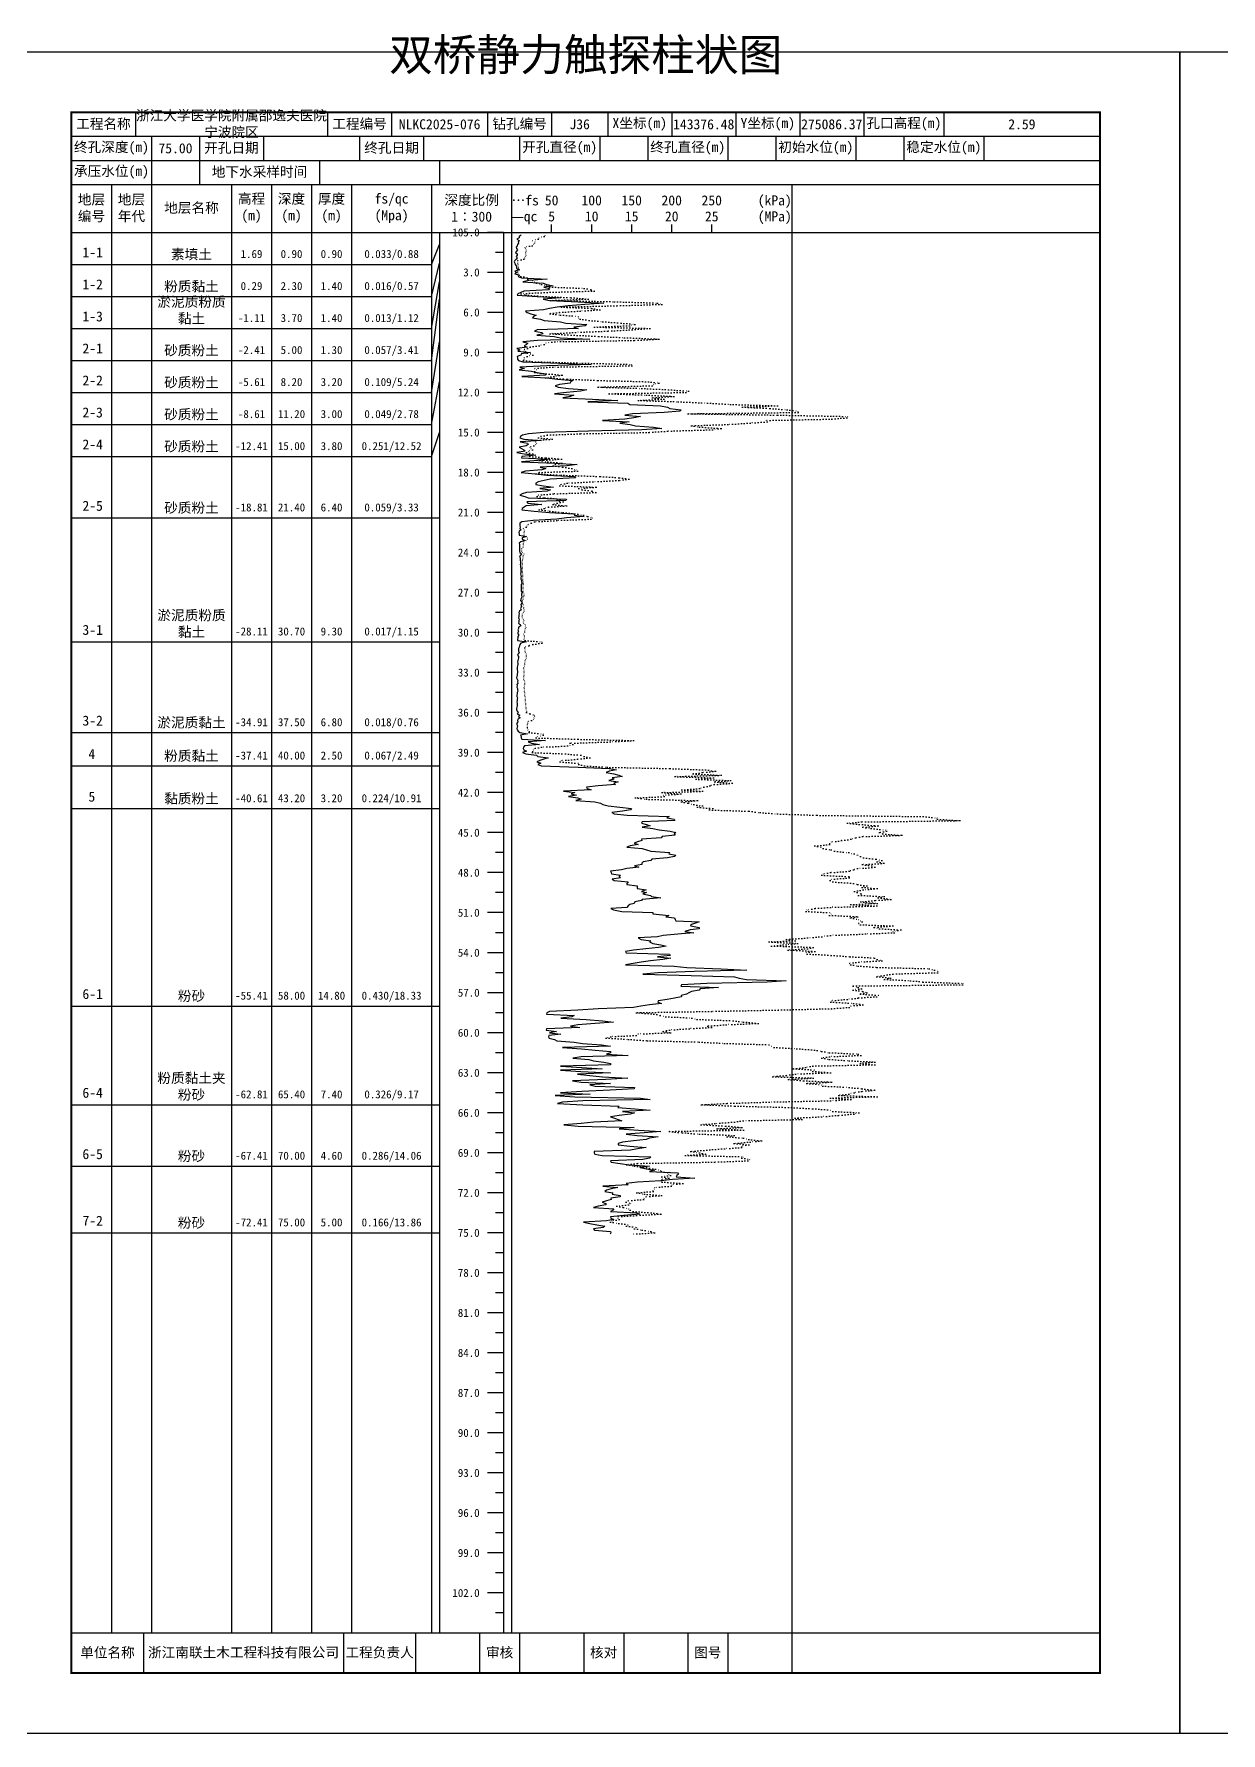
# Model space of a CAD drawing. Extents: x 297 to 65340, y 0 to 425.
# Drawn here: x 10702.6 to 10999.3, y 0 to 424.6 of the extents above; entities that cross this region are included whole.
import ezdxf
from ezdxf.enums import TextEntityAlignment as Align

# ---------------------------------------------------------------- set-up
doc = ezdxf.new("R2010")
doc.units = 0
doc.linetypes.add('DOT', pattern=[6.35, 0, -6.35])
doc.layers.add('FRAME', color=7, linetype='CONTINUOUS')
doc.layers.add('STRATUM', color=7, linetype='CONTINUOUS')
doc.styles.add('ST', font='')
doc.styles.get('ST').set_extended_font_data('SimSun')

msp = doc.modelspace()

# ---------------------------------------------------------------- linework, layer by layer
at = {"layer": 'FRAME', "color": 245, "linetype": 'Continuous'}
for points in [[(10692, 0), (10989, 0), (10989, 420), (10692, 420)], [(10989, 0), (11286, 0), (11286, 420), (10989, 420)]]:
    msp.add_lwpolyline(points, close=True, dxfattribs=at)
at = {"layer": 'FRAME', "linetype": 'Continuous', "const_width": 0.5}
msp.add_lwpolyline([(10712, 15), (10969, 15), (10969, 405), (10712, 405)], close=True, dxfattribs=at)
at = {"layer": 'FRAME', "color": 0, "linetype": 'Continuous'}
for points in [[(10728, 405), (10728, 399)], [(10776, 405), (10776, 399)], [(10792, 405), (10792, 399)], [(10816, 405), (10816, 399)], [(10832, 405), (10832, 399)], [(10846, 405), (10846, 399)], [(10862, 405), (10862, 399)], [(10878, 405), (10878, 399)], [(10894, 405), (10894, 399)], [(10910, 405), (10910, 399)], [(10930, 405), (10930, 399)], [(10969, 405), (10969, 399)], [(10712, 399), (10969, 399)], [(10732, 399), (10732, 393)], [(10744, 399), (10744, 393)], [(10760, 399), (10760, 393)], [(10784, 399), (10784, 393)], [(10800, 399), (10800, 393)], [(10824, 399), (10824, 393)], [(10844, 399), (10844, 393)], [(10856, 399), (10856, 393)], [(10876, 399), (10876, 393)], [(10888, 399), (10888, 393)], [(10908, 399), (10908, 393)], [(10920, 399), (10920, 393)], [(10940, 399), (10940, 393)], [(10969, 399), (10969, 393)], [(10712, 393), (10969, 393)], [(10732, 393), (10732, 387)], [(10744, 393), (10744, 387)], [(10774, 393), (10774, 387)], [(10804, 393), (10804, 387)], [(10712, 387), (10969, 387)], [(10722, 387), (10722, 25)], [(10732, 387), (10732, 25)], [(10752, 387), (10752, 25)], [(10762, 387), (10762, 25)], [(10772, 387), (10772, 25)], [(10782, 387), (10782, 25)], [(10802, 387), (10802, 25)], [(10822, 387), (10822, 25)], [(10892, 387), (10892, 25)], [(10712, 375), (10969, 375)], [(10804, 375), (10804, 25)], [(10820, 375), (10820, 25)], [(10832, 375), (10832, 377)], [(10842, 375), (10842, 377)], [(10852, 375), (10852, 377)], [(10862, 375), (10862, 377)], [(10872, 375), (10872, 377)], [(10712, 25), (10969, 25)], [(10730, 25), (10730, 15)], [(10780, 25), (10780, 15)], [(10798, 25), (10798, 15)], [(10814, 25), (10814, 15)], [(10824, 25), (10824, 15)], [(10840, 25), (10840, 15)], [(10850, 25), (10850, 15)], [(10866, 25), (10866, 15)], [(10876, 25), (10876, 15)], [(10892, 25), (10892, 15)]]:
    msp.add_lwpolyline(points, dxfattribs=at)
at = {"layer": 'STRATUM', "linetype": 'Continuous'}
for points in [[(10820, 375), (10816, 375)], [(10824.34, 374.33), (10823.88, 374), (10823.9, 373.67), (10823.32, 373.33), (10823.84, 373), (10823.64, 372.67), (10823.68, 372.33), (10823.44, 372), (10823.34, 371.67), (10823.14, 371.33), (10823.24, 371), (10823.44, 370.67), (10823.2, 370.33), (10823, 370), (10823.36, 369.67), (10823.38, 369.33), (10823.16, 369), (10823.38, 368.67), (10823.14, 368.33), (10822.76, 368), (10822.6, 367.67), (10822.76, 367.33), (10822.88, 367), (10823.16, 366.67), (10823.24, 366.33), (10823.22, 366), (10823.94, 365.67), (10822.78, 365.33), (10823.28, 365), (10822.76, 364.67), (10823.96, 364.33), (10823.62, 364), (10824.5, 363.67), (10830.84, 363.33), (10826.32, 363), (10824.76, 362.67), (10829.9, 362.33), (10830.76, 362), (10832.4, 361.67), (10830.06, 361.33), (10831.42, 361), (10831.18, 360.67), (10825.06, 360.33), (10824.28, 360), (10823.58, 359.67), (10823.42, 359.33), (10828.4, 359), (10834.22, 358.67), (10829.86, 358.33), (10831.44, 358), (10838.62, 357.67), (10845.06, 357.33), (10840.32, 357), (10836.12, 356.67), (10833.38, 356.33), (10831.48, 356), (10830, 355.67), (10825.5, 355.33), (10825.92, 355), (10826.8, 354.67), (10828.1, 354.33), (10827.46, 354), (10827.22, 353.67), (10829.22, 353.33), (10830.12, 353), (10834.18, 352.67), (10835.58, 352.33), (10840.78, 352), (10840.38, 351.67), (10837.54, 351.33), (10838.6, 351), (10828.38, 350.67), (10827.72, 350.33), (10829.58, 350), (10829.88, 349.67), (10828.32, 349.33), (10832.6, 349), (10834.14, 348.67), (10841.58, 348.33), (10828.5, 348), (10824.82, 347.67), (10826.08, 347.33), (10825.74, 347), (10825.1, 346.67), (10825.88, 346.33), (10823.26, 346), (10824.08, 345.67), (10823.58, 345.33), (10826.68, 345), (10824.38, 344.67), (10824.3, 344.33), (10823.38, 344), (10823.5, 343.67), (10823.46, 343.33), (10823.72, 343), (10824.8, 342.67), (10834, 342.33), (10841.84, 342), (10830.82, 341.67), (10824.06, 341.33), (10825.12, 341), (10823.86, 340.67), (10826.96, 340.33), (10828.38, 340), (10830.42, 339.67), (10830.42, 339.33), (10824.58, 339), (10830.8, 338.67), (10833.48, 338.33), (10837.28, 338), (10836.7, 337.67), (10836.66, 337.33), (10833.98, 337), (10832.84, 336.67), (10833.64, 336.33), (10836.24, 336), (10840.8, 335.67), (10839.24, 335.33), (10835.68, 335), (10832.74, 334.67), (10837.52, 334.33), (10836.62, 334), (10834.82, 333.67), (10842.24, 333.33), (10848.56, 333), (10841, 332.67), (10851.02, 332.33), (10851.56, 332), (10859.2, 331.67), (10860.94, 331.33), (10861.52, 331), (10864.32, 330.67), (10864, 330.33), (10860.1, 330), (10852.2, 329.67), (10850.28, 329.33), (10854.18, 329), (10852.54, 328.67), (10850.32, 328.33), (10844.7, 328), (10851.34, 327.67), (10849, 327.33), (10851.64, 327), (10852.94, 326.67), (10857.48, 326.33), (10859.54, 326), (10854.5, 325.67), (10841.22, 325.33), (10830.14, 325), (10826.18, 324.67), (10824.72, 324.33), (10824.22, 324), (10824.02, 323.67), (10825.06, 323.33), (10829.5, 323), (10824.1, 322.67), (10825.96, 322.33), (10826.12, 322), (10825.66, 321.67), (10823.84, 321.33), (10824.5, 321), (10825.02, 320.67), (10825.42, 320.33), (10823.26, 320), (10825.1, 319.67), (10828.04, 319.33), (10824.52, 319), (10824.5, 318.67), (10831.54, 318.33), (10828.58, 318), (10824.48, 317.67), (10832.76, 317.33), (10838.36, 317), (10835.88, 316.67), (10829.14, 316.33), (10830.52, 316), (10829.56, 315.67), (10825.46, 315.33), (10824.36, 315), (10827.92, 314.67), (10830.82, 314.33), (10837.74, 314), (10837.96, 313.67), (10831.6, 313.33), (10830.1, 313), (10828.6, 312.67), (10828.04, 312.33), (10828.02, 312), (10829.98, 311.67), (10832.46, 311.33), (10829.02, 311), (10831.72, 310.67), (10830.88, 310.33), (10825.72, 310), (10824.6, 309.67), (10824.02, 309.33), (10825.32, 309), (10826.16, 308.67), (10835.7, 308.33), (10835.52, 308), (10825.8, 307.67), (10826.02, 307.33), (10829.52, 307), (10825.6, 306.67), (10825.14, 306.33), (10824.6, 306), (10824.52, 305.67), (10827.66, 305.33), (10831.44, 305), (10837.58, 304.67), (10837.72, 304.33), (10840.16, 304), (10835.74, 303.67), (10833.26, 303.33), (10827.34, 303), (10824.52, 302.67), (10824.04, 302.33), (10824.08, 302), (10824.08, 301.67), (10824.1, 301.33), (10824.02, 301), (10824.42, 300.67), (10823.9, 300.33), (10823.76, 300), (10823.9, 299.67), (10823.9, 299.33), (10825.68, 299), (10824.62, 298.67), (10824.64, 298.33), (10825.32, 298), (10824.28, 297.67), (10823.9, 297.33), (10824, 297), (10823.96, 296.67), (10823.98, 296.33), (10823.98, 296), (10823.98, 295.67), (10824, 295.33), (10824.06, 295), (10824.48, 294.67), (10824.18, 294.33), (10824, 294), (10824.12, 293.67), (10824.14, 293.33), (10824.12, 293), (10824.18, 292.67), (10824.18, 292.33), (10824.16, 292), (10824.22, 291.67), (10824.22, 291.33), (10824.28, 291), (10824.32, 290.67), (10824.28, 290.33), (10824.26, 290), (10824.24, 289.67), (10824.28, 289.33), (10824.36, 289), (10824.3, 288.67), (10824.28, 288.33), (10824.44, 288), (10824.46, 287.67), (10824.6, 287.33), (10824.4, 287), (10824.38, 286.67), (10824.38, 286.33), (10824.36, 286), (10824.34, 285.67), (10824.42, 285.33), (10824.66, 285), (10824.44, 284.67), (10824.48, 284.33), (10824.58, 284), (10824.44, 283.67), (10824.28, 283.33), (10824.24, 283), (10824.56, 282.67), (10824.54, 282.33), (10824.32, 282), (10824.42, 281.67), (10824.36, 281.33), (10824.2, 281), (10824.34, 280.67), (10823.94, 280.33), (10823.8, 280), (10823.86, 279.67), (10823.82, 279.33), (10823.8, 279), (10823.7, 278.67), (10823.9, 278.33), (10823.82, 278), (10823.76, 277.67), (10823.72, 277.33), (10824.02, 277), (10824.28, 276.67), (10823.74, 276.33), (10823.7, 276), (10823.58, 275.67), (10823.7, 275.33), (10823.56, 275), (10823.58, 274.67), (10823.78, 274.33), (10823.54, 274), (10823.58, 273.67), (10823.44, 273.33), (10823.48, 273), (10825.7, 272.67), (10824.32, 272.33), (10824.04, 272), (10823.96, 271.67), (10823.88, 271.33), (10823.72, 271), (10823.68, 270.67), (10823.72, 270.33), (10823.84, 270), (10823.64, 269.67), (10823.5, 269.33), (10823.74, 269), (10823.74, 268.67), (10823.6, 268.33), (10823.58, 268), (10823.5, 267.67), (10823.52, 267.33), (10823.52, 267), (10823.44, 266.67), (10823.38, 266.33), (10823.38, 266), (10823.38, 265.67), (10823.44, 265.33), (10823.48, 265), (10823.38, 264.67), (10823.4, 264.33), (10823.3, 264), (10823.22, 263.67), (10823.36, 263.33), (10823.56, 263), (10823.48, 262.67), (10823.52, 262.33), (10823.3, 262), (10823.42, 261.67), (10823.26, 261.33), (10823.48, 261), (10823.44, 260.67), (10823.52, 260.33), (10823.34, 260), (10823.38, 259.67), (10823.28, 259.33), (10823.3, 259), (10823.44, 258.67), (10823.4, 258.33), (10823.42, 258), (10823.26, 257.67), (10823.38, 257.33), (10823.38, 257), (10823.4, 256.67), (10823.26, 256.33), (10823.2, 256), (10823.22, 255.67), (10823.34, 255.33), (10823.62, 255), (10823.38, 254.67), (10824.06, 254.33), (10823.7, 254), (10824.1, 253.67), (10823.58, 253.33), (10823.48, 253), (10823.56, 252.67), (10823.26, 252.33), (10823.3, 252), (10823.44, 251.67), (10823.38, 251.33), (10823.32, 251), (10823.38, 250.67), (10823.62, 250.33), (10824.02, 250), (10826, 249.67), (10824.24, 249.33), (10824.42, 249), (10824.4, 248.67), (10824.56, 248.33), (10830.44, 248), (10826.16, 247.67), (10827, 247.33), (10828.94, 247), (10825.18, 246.67), (10824.98, 246.33), (10824.88, 246), (10825.04, 245.67), (10825.74, 245.33), (10824.68, 245), (10825.58, 244.67), (10828.24, 244.33), (10828.54, 244), (10831.12, 243.67), (10830.06, 243.33), (10829.02, 243), (10828.3, 242.67), (10829.28, 242.33), (10828.56, 242), (10829.34, 241.67), (10838.64, 241.33), (10846.38, 241), (10848.22, 240.67), (10846.36, 240.33), (10845.64, 240), (10847.52, 239.67), (10848.78, 239.33), (10849.64, 239), (10847.1, 238.67), (10847.6, 238.33), (10846.32, 238), (10848.62, 237.67), (10847.54, 237.33), (10847.98, 237), (10843.58, 236.67), (10840.68, 236.33), (10840.86, 236), (10841.88, 235.67), (10834.96, 235.33), (10837.8, 235), (10836.9, 234.67), (10838.2, 234.33), (10836.24, 234), (10838.54, 233.67), (10839.38, 233.33), (10838.06, 233), (10842.76, 232.67), (10844.24, 232.33), (10844.78, 232), (10846.1, 231.67), (10849, 231.33), (10851.94, 231), (10851.68, 230.67), (10849.7, 230.33), (10847.06, 230), (10847.62, 229.67), (10850.88, 229.33), (10861.4, 229), (10860.8, 228.67), (10862.64, 228.33), (10862.78, 228), (10854.58, 227.67), (10854.46, 227.33), (10855.68, 227), (10856.64, 226.67), (10854.58, 226.33), (10857.26, 226), (10858.9, 225.67), (10861.64, 225.33), (10863.06, 225), (10862.58, 224.67), (10862.82, 224.33), (10859.64, 224), (10859.38, 223.67), (10854.44, 223.33), (10854.54, 223), (10853.44, 222.67), (10852.58, 222.33), (10853.64, 222), (10851.64, 221.67), (10850.78, 221.33), (10854.64, 221), (10855.66, 220.67), (10856.78, 220.33), (10861.44, 220), (10861.3, 219.67), (10863.06, 219.33), (10862.68, 219), (10860.94, 218.67), (10857.04, 218.33), (10856.78, 218), (10854.86, 217.67), (10854.52, 217.33), (10854.5, 217), (10852.74, 216.67), (10853.8, 216.33), (10850.76, 216), (10849.44, 215.67), (10846.74, 215.33), (10846.86, 215), (10846.94, 214.67), (10849.24, 214.33), (10848.9, 214), (10849.24, 213.67), (10847.16, 213.33), (10847.64, 213), (10851.08, 212.67), (10850.78, 212.33), (10850.78, 212), (10853.34, 211.67), (10853.34, 211.33), (10853.36, 211), (10855.64, 210.67), (10854.46, 210.33), (10855.66, 210), (10854.76, 209.67), (10856.68, 209.33), (10856.98, 209), (10859.26, 208.67), (10854.58, 208.33), (10854.46, 208), (10852.76, 207.67), (10852.64, 207.33), (10851.56, 207), (10851.12, 206.67), (10850.76, 206.33), (10846.78, 206), (10847.48, 205.67), (10849.52, 205.33), (10857.28, 205), (10857.3, 204.67), (10861.26, 204.33), (10860.56, 204), (10862.68, 203.67), (10862.84, 203.33), (10863.06, 203), (10868.86, 202.67), (10867.72, 202.33), (10866.72, 202), (10866.74, 201.67), (10868.9, 201.33), (10868.9, 201), (10866.62, 200.67), (10865.3, 200.33), (10867.52, 200), (10864.44, 199.67), (10859.84, 199.33), (10858.46, 199), (10853.64, 198.67), (10854.4, 198.33), (10856.78, 198), (10856.46, 197.67), (10857.28, 197.33), (10859.26, 197), (10860.64, 196.67), (10858.68, 196.33), (10855.52, 196), (10852.46, 195.67), (10850.46, 195.33), (10850.64, 195), (10861.44, 194.67), (10861.64, 194.33), (10858.44, 194), (10861.74, 193.67), (10859.76, 193.33), (10856.68, 193), (10854.36, 192.67), (10852.34, 192.33), (10850.46, 192), (10862.62, 191.67), (10865.76, 191.33), (10874.34, 191), (10880.76, 190.67), (10867.62, 190.33), (10858.58, 190), (10854.78, 189.67), (10866.86, 189.33), (10877.66, 189), (10878.86, 188.67), (10880.68, 188.33), (10890.56, 188), (10885.84, 187.67), (10870.76, 187.33), (10864.44, 187), (10864.26, 186.67), (10873.66, 186.33), (10869.08, 186), (10868.84, 185.67), (10866.96, 185.33), (10866.28, 185), (10865.66, 184.67), (10864.38, 184.33), (10864.46, 184), (10862.7, 183.67), (10860.86, 183.33), (10858.64, 183), (10858.54, 182.67), (10859.44, 182.33), (10856.46, 182), (10854.28, 181.67), (10852.44, 181.33), (10843.64, 181), (10838.52, 180.67), (10831.46, 180.33), (10830.76, 180), (10830.72, 179.67), (10837.64, 179.33), (10837.04, 179), (10834.28, 178.67), (10840.64, 178.33), (10844.68, 178), (10847.48, 177.67), (10842.84, 177.33), (10838.58, 177), (10836.7, 176.67), (10839.08, 176.33), (10830.74, 176), (10830.64, 175.67), (10833.24, 175.33), (10831.46, 175), (10834.26, 174.67), (10831.26, 174.33), (10831.24, 174), (10831.36, 173.67), (10832.74, 173.33), (10833.26, 173), (10837.66, 172.67), (10839.72, 172.33), (10844.44, 172), (10846.68, 171.67), (10834.68, 171.33), (10839.44, 171), (10842.9, 170.67), (10846.68, 170.33), (10846.7, 170), (10845.74, 169.67), (10851.12, 169.33), (10839.34, 169), (10837.3, 168.67), (10841.3, 168.33), (10842.44, 168), (10845.06, 167.67), (10846.68, 167.33), (10846.74, 167), (10834.2, 166.67), (10839.52, 166.33), (10844.64, 166), (10834.2, 165.67), (10839.3, 165.33), (10846.68, 165), (10838.44, 164.67), (10841.5, 164.33), (10844.68, 164), (10851.06, 163.67), (10845.56, 163.33), (10837.24, 163), (10839.34, 162.67), (10846.68, 162.33), (10841.52, 162), (10842.86, 161.67), (10852.66, 161.33), (10852.64, 161), (10846.66, 160.67), (10839.54, 160.33), (10834.18, 160), (10841.66, 159.67), (10832.88, 159.33), (10837.76, 159), (10854.18, 158.67), (10856.64, 158.33), (10839.76, 158), (10834.68, 157.67), (10833.46, 157.33), (10839.78, 157), (10848.9, 156.67), (10848.54, 156.33), (10852.76, 156), (10856.64, 155.67), (10849.74, 155.33), (10852.66, 155), (10851.64, 154.67), (10848.86, 154.33), (10846.74, 154), (10847.74, 153.67), (10848.58, 153.33), (10849.52, 153), (10842.54, 152.67), (10839.34, 152.33), (10835.06, 152), (10838.64, 151.67), (10852.64, 151.33), (10848.88, 151), (10853.74, 150.67), (10859.3, 150.33), (10855.08, 150), (10850.64, 149.67), (10853.34, 149.33), (10858.64, 149), (10856.46, 148.67), (10855.64, 148.33), (10852.44, 148), (10849.74, 147.67), (10848.58, 147.33), (10848.58, 147), (10851.52, 146.67), (10855.64, 146.33), (10853.46, 146), (10851.66, 145.67), (10842.64, 145.33), (10842.66, 145), (10842.78, 144.67), (10844.64, 144.33), (10856.78, 144), (10856.46, 143.67), (10854.76, 143.33), (10846.74, 143), (10846.86, 142.67), (10849.08, 142.33), (10851.34, 142), (10856.44, 141.67), (10854.08, 141.33), (10855.66, 141), (10857.66, 140.67), (10856.46, 140.33), (10863.48, 140), (10863.66, 139.67), (10863.3, 139.33), (10863.12, 139), (10867.74, 138.67), (10862.22, 138.33), (10859.24, 138), (10853.46, 137.67), (10850.64, 137.33), (10851.14, 137), (10844.76, 136.67), (10848.56, 136.33), (10846.84, 136), (10845.74, 135.67), (10845.26, 135.33), (10847.28, 135), (10847.14, 134.67), (10849.14, 134.33), (10849.08, 134), (10846.78, 133.67), (10846.86, 133.33), (10845.74, 133), (10844.64, 132.67), (10845.52, 132.33), (10845.52, 132), (10843.66, 131.67), (10842.46, 131.33), (10847.52, 131), (10847.3, 130.67), (10846.68, 130.33), (10853.28, 130), (10854.02, 129.67), (10850.04, 129.33), (10846.68, 129), (10846.78, 128.67), (10847.52, 128.33), (10845.74, 128), (10839.98, 127.67), (10841.52, 127.33), (10843.3, 127), (10845.26, 126.67), (10844.9, 126.33), (10842.46, 126), (10842.7, 125.67), (10846.68, 125.33), (10846.76, 125), (10846.58, 124.67)], [(10802, 367), (10804, 372)], [(10820, 370), (10818, 370)], [(10712, 367), (10722, 367)], [(10722, 367), (10732, 367)], [(10732, 367), (10752, 367)], [(10752, 367), (10762, 367)], [(10762, 367), (10772, 367)], [(10772, 367), (10782, 367)], [(10782, 367), (10802, 367)], [(10802, 359), (10804, 367.33)], [(10802, 351), (10804, 362.67)], [(10820, 365), (10816, 365)], [(10712, 359), (10722, 359)], [(10722, 359), (10732, 359)], [(10732, 359), (10752, 359)], [(10752, 359), (10762, 359)], [(10762, 359), (10772, 359)], [(10772, 359), (10782, 359)], [(10782, 359), (10802, 359)], [(10802, 343), (10804, 358.33)], [(10820, 360), (10818, 360)], [(10820, 355), (10816, 355)], [(10712, 351), (10722, 351)], [(10722, 351), (10732, 351)], [(10732, 351), (10752, 351)], [(10752, 351), (10762, 351)], [(10762, 351), (10772, 351)], [(10772, 351), (10782, 351)], [(10782, 351), (10802, 351)], [(10820, 350), (10818, 350)], [(10802, 335), (10804, 347.67)], [(10820, 345), (10816, 345)], [(10712, 343), (10722, 343)], [(10722, 343), (10732, 343)], [(10732, 343), (10752, 343)], [(10752, 343), (10762, 343)], [(10762, 343), (10772, 343)], [(10772, 343), (10782, 343)], [(10782, 343), (10802, 343)], [(10820, 340), (10818, 340)], [(10802, 327), (10804, 337.67)], [(10712, 335), (10722, 335)], [(10722, 335), (10732, 335)], [(10732, 335), (10752, 335)], [(10752, 335), (10762, 335)], [(10762, 335), (10772, 335)], [(10772, 335), (10782, 335)], [(10782, 335), (10802, 335)], [(10820, 335), (10816, 335)], [(10712, 327), (10722, 327)], [(10722, 327), (10732, 327)], [(10732, 327), (10752, 327)], [(10752, 327), (10762, 327)], [(10762, 327), (10772, 327)], [(10772, 327), (10782, 327)], [(10782, 327), (10802, 327)], [(10820, 330), (10818, 330)], [(10802, 319), (10804, 325)], [(10820, 325), (10816, 325)], [(10712, 319), (10722, 319)], [(10722, 319), (10732, 319)], [(10732, 319), (10752, 319)], [(10752, 319), (10762, 319)], [(10762, 319), (10772, 319)], [(10772, 319), (10782, 319)], [(10782, 319), (10802, 319)], [(10820, 320), (10818, 320)], [(10820, 315), (10816, 315)], [(10820, 310), (10818, 310)], [(10712, 303.67), (10722, 303.67)], [(10722, 303.67), (10732, 303.67)], [(10732, 303.67), (10752, 303.67)], [(10752, 303.67), (10762, 303.67)], [(10762, 303.67), (10772, 303.67)], [(10772, 303.67), (10782, 303.67)], [(10782, 303.67), (10802, 303.67)], [(10802, 303.67), (10804, 303.67)], [(10820, 305), (10816, 305)], [(10820, 300), (10818, 300)], [(10820, 295), (10816, 295)], [(10820, 290), (10818, 290)], [(10820, 285), (10816, 285)], [(10820, 280), (10818, 280)], [(10712, 272.67), (10722, 272.67)], [(10722, 272.67), (10732, 272.67)], [(10732, 272.67), (10752, 272.67)], [(10752, 272.67), (10762, 272.67)], [(10762, 272.67), (10772, 272.67)], [(10772, 272.67), (10782, 272.67)], [(10782, 272.67), (10802, 272.67)], [(10802, 272.67), (10804, 272.67)], [(10820, 275), (10816, 275)], [(10820, 270), (10818, 270)], [(10820, 265), (10816, 265)], [(10820, 260), (10818, 260)], [(10820, 255), (10816, 255)], [(10712, 250), (10722, 250)], [(10722, 250), (10732, 250)], [(10732, 250), (10752, 250)], [(10752, 250), (10762, 250)], [(10762, 250), (10772, 250)], [(10772, 250), (10782, 250)], [(10782, 250), (10802, 250)], [(10802, 250), (10804, 250)], [(10820, 250), (10818, 250)], [(10820, 245), (10816, 245)], [(10712, 241.67), (10722, 241.67)], [(10722, 241.67), (10732, 241.67)], [(10732, 241.67), (10752, 241.67)], [(10752, 241.67), (10762, 241.67)], [(10762, 241.67), (10772, 241.67)], [(10772, 241.67), (10782, 241.67)], [(10782, 241.67), (10802, 241.67)], [(10802, 241.67), (10804, 241.67)], [(10820, 240), (10818, 240)], [(10820, 235), (10816, 235)], [(10712, 231), (10722, 231)], [(10722, 231), (10732, 231)], [(10732, 231), (10752, 231)], [(10752, 231), (10762, 231)], [(10762, 231), (10772, 231)], [(10772, 231), (10782, 231)], [(10782, 231), (10802, 231)], [(10802, 231), (10804, 231)], [(10820, 230), (10818, 230)], [(10820, 225), (10816, 225)], [(10820, 220), (10818, 220)], [(10820, 215), (10816, 215)], [(10820, 210), (10818, 210)], [(10820, 205), (10816, 205)], [(10820, 200), (10818, 200)], [(10820, 195), (10816, 195)], [(10820, 190), (10818, 190)], [(10820, 185), (10816, 185)], [(10712, 181.67), (10722, 181.67)], [(10722, 181.67), (10732, 181.67)], [(10732, 181.67), (10752, 181.67)], [(10752, 181.67), (10762, 181.67)], [(10762, 181.67), (10772, 181.67)], [(10772, 181.67), (10782, 181.67)], [(10782, 181.67), (10802, 181.67)], [(10802, 181.67), (10804, 181.67)], [(10820, 180), (10818, 180)], [(10820, 175), (10816, 175)], [(10820, 170), (10818, 170)], [(10820, 165), (10816, 165)], [(10820, 160), (10818, 160)], [(10712, 157), (10722, 157)], [(10722, 157), (10732, 157)], [(10732, 157), (10752, 157)], [(10752, 157), (10762, 157)], [(10762, 157), (10772, 157)], [(10772, 157), (10782, 157)], [(10782, 157), (10802, 157)], [(10802, 157), (10804, 157)], [(10820, 155), (10816, 155)], [(10820, 150), (10818, 150)], [(10820, 145), (10816, 145)], [(10712, 141.67), (10722, 141.67)], [(10722, 141.67), (10732, 141.67)], [(10732, 141.67), (10752, 141.67)], [(10752, 141.67), (10762, 141.67)], [(10762, 141.67), (10772, 141.67)], [(10772, 141.67), (10782, 141.67)], [(10782, 141.67), (10802, 141.67)], [(10802, 141.67), (10804, 141.67)], [(10820, 140), (10818, 140)], [(10820, 135), (10816, 135)], [(10820, 130), (10818, 130)], [(10712, 125), (10722, 125)], [(10722, 125), (10732, 125)], [(10732, 125), (10752, 125)], [(10752, 125), (10762, 125)], [(10762, 125), (10772, 125)], [(10772, 125), (10782, 125)], [(10782, 125), (10802, 125)], [(10802, 125), (10804, 125)], [(10820, 125), (10816, 125)], [(10820, 120), (10818, 120)], [(10820, 115), (10816, 115)], [(10820, 110), (10818, 110)], [(10820, 105), (10816, 105)], [(10820, 100), (10818, 100)], [(10820, 95), (10816, 95)], [(10820, 90), (10818, 90)], [(10820, 85), (10816, 85)], [(10820, 80), (10818, 80)], [(10820, 75), (10816, 75)], [(10820, 70), (10818, 70)], [(10820, 65), (10816, 65)], [(10820, 60), (10818, 60)], [(10820, 55), (10816, 55)], [(10820, 50), (10818, 50)], [(10820, 45), (10816, 45)], [(10820, 40), (10818, 40)], [(10820, 35), (10816, 35)], [(10820, 30), (10818, 30)]]:
    msp.add_lwpolyline(points, dxfattribs=at)
at = {"layer": 'STRATUM', "linetype": 'DOT', "ltscale": 0.1}
msp.add_lwpolyline([(10830.3, 374.33), (10830.16, 374), (10828.8, 373.67), (10828.66, 373.33), (10827.24, 373), (10827.8, 372.67), (10827.76, 372.33), (10827.52, 372), (10827.16, 371.67), (10825.26, 371.33), (10825.4, 371), (10825.66, 370.67), (10825.56, 370.33), (10825.52, 370), (10825.46, 369.67), (10825.62, 369.33), (10825.46, 369), (10825.3, 368.67), (10825.08, 368.33), (10823.5, 368), (10823.44, 367.67), (10823.44, 367.33), (10823.52, 367), (10823.56, 366.67), (10823.64, 366.33), (10823.8, 366), (10823.5, 365.67), (10823.46, 365.33), (10823.44, 365), (10823.56, 364.67), (10823.9, 364.33), (10824.3, 364), (10825.88, 363.67), (10826.04, 363.33), (10827.24, 363), (10827.62, 362.67), (10828.18, 362.33), (10829.44, 362), (10830.7, 361.67), (10831.48, 361.33), (10840.14, 361), (10841.88, 360.67), (10842.66, 360.33), (10830.86, 360), (10824.38, 359.67), (10825.52, 359.33), (10829.9, 359), (10836.88, 358.67), (10841.12, 358.33), (10831.8, 358), (10847.72, 357.67), (10858.42, 357.33), (10859.5, 357), (10848.28, 356.67), (10834.42, 356.33), (10842, 356), (10844.04, 355.67), (10839.16, 355.33), (10833.94, 355), (10831.62, 354.67), (10834.22, 354.33), (10838.6, 354), (10838.7, 353.67), (10839.1, 353.33), (10841.36, 353), (10844.78, 352.67), (10849.34, 352.33), (10852.78, 352), (10851.44, 351.67), (10842.72, 351.33), (10856.56, 351), (10852.14, 350.67), (10845.96, 350.33), (10837.98, 350), (10831.64, 349.67), (10836.9, 349.33), (10843.82, 349), (10850.24, 348.67), (10858.76, 348.33), (10852.56, 348), (10832.76, 347.67), (10830.62, 347.33), (10830.12, 347), (10828.86, 346.67), (10826.6, 346.33), (10825.94, 346), (10825.1, 345.67), (10825.44, 345.33), (10825.18, 345), (10826.68, 344.67), (10827.26, 344.33), (10825.92, 344), (10825.12, 343.67), (10825.06, 343.33), (10824.96, 343), (10827.98, 342.67), (10839.72, 342.33), (10851.98, 342), (10852.02, 341.67), (10832.28, 341.33), (10827.68, 341), (10828.28, 340.67), (10827.68, 340.33), (10827.76, 340), (10830.64, 339.67), (10834.62, 339.33), (10832.56, 339), (10830.46, 338.67), (10835.94, 338.33), (10843.66, 338), (10856.16, 337.67), (10858.74, 337.33), (10857.5, 337), (10857.1, 336.67), (10843.6, 336.33), (10854.52, 336), (10861.2, 335.67), (10866.22, 335.33), (10865.56, 335), (10846.38, 334.67), (10855.66, 334.33), (10862.56, 334), (10857.16, 333.67), (10860.06, 333.33), (10853.66, 333), (10863.6, 332.67), (10870.92, 332.33), (10876.66, 332), (10888.4, 331.67), (10879.72, 331.33), (10886.58, 331), (10890.82, 330.67), (10893.52, 330.33), (10893.58, 330), (10866.12, 329.67), (10888.5, 329.33), (10906.02, 329), (10905.76, 328.67), (10902.04, 328.33), (10885.56, 328), (10885.82, 327.67), (10881.6, 327.33), (10876.04, 327), (10866.92, 326.67), (10868.98, 326.33), (10874.32, 326), (10872.2, 325.67), (10860.92, 325.33), (10856.32, 325), (10839.08, 324.67), (10830.86, 324.33), (10829.34, 324), (10828.7, 323.67), (10832.12, 323.33), (10828.28, 323), (10827.94, 322.67), (10828.3, 322.33), (10828.02, 322), (10827.54, 321.67), (10826.56, 321.33), (10826.76, 321), (10827.18, 320.67), (10826.22, 320.33), (10825.74, 320), (10827.44, 319.67), (10827.2, 319.33), (10826.58, 319), (10830.6, 318.67), (10834.46, 318.33), (10828.94, 318), (10831.08, 317.67), (10834.52, 317.33), (10832.88, 317), (10832.34, 316.67), (10834.82, 316.33), (10837.04, 316), (10838.02, 315.67), (10838.48, 315.33), (10828.9, 315), (10828.06, 314.67), (10834.34, 314.33), (10844.24, 314), (10848.98, 313.67), (10851.3, 313.33), (10848.76, 313), (10842.28, 312.67), (10835.9, 312.33), (10834.24, 312), (10834.08, 311.67), (10843.1, 311.33), (10838.8, 311), (10839.66, 310.67), (10842.16, 310.33), (10843.04, 310), (10832.36, 309.67), (10828.66, 309.33), (10828.38, 309), (10830.3, 308.67), (10834.16, 308.33), (10833.26, 308), (10834.84, 307.67), (10833.38, 307.33), (10832.34, 307), (10835.7, 306.67), (10831.22, 306.33), (10830.14, 306), (10828.88, 305.67), (10831.52, 305.33), (10834.88, 305), (10837.82, 304.67), (10839.98, 304.33), (10841.06, 304), (10842.24, 303.67), (10841.82, 303.33), (10833.26, 303), (10827.72, 302.67), (10826.92, 302.33), (10826.14, 302), (10825.8, 301.67), (10825.64, 301.33), (10824.86, 301), (10825.14, 300.67), (10825.1, 300.33), (10825.08, 300), (10825.06, 299.67), (10825.02, 299.33), (10825.48, 299), (10825.9, 298.67), (10825.98, 298.33), (10825.6, 298), (10825, 297.67), (10824.9, 297.33), (10824.88, 297), (10824.86, 296.67), (10824.88, 296.33), (10824.5, 296), (10824.44, 295.67), (10824.46, 295.33), (10824.64, 295), (10825.06, 294.67), (10824.88, 294.33), (10824.84, 294), (10824.78, 293.67), (10824.78, 293.33), (10824.66, 293), (10824.62, 292.67), (10824.62, 292.33), (10824.62, 292), (10824.64, 291.67), (10824.62, 291.33), (10824.64, 291), (10824.62, 290.67), (10824.66, 290.33), (10824.66, 290), (10824.74, 289.67), (10824.74, 289.33), (10824.74, 289), (10824.74, 288.67), (10824.72, 288.33), (10824.74, 288), (10824.86, 287.67), (10824.86, 287.33), (10824.86, 287), (10824.8, 286.67), (10824.82, 286.33), (10824.8, 286), (10824.78, 285.67), (10824.82, 285.33), (10824.82, 285), (10825.02, 284.67), (10825.02, 284.33), (10824.98, 284), (10824.9, 283.67), (10824.88, 283.33), (10824.6, 283), (10824.66, 282.67), (10824.74, 282.33), (10824.82, 282), (10824.82, 281.67), (10824.98, 281.33), (10825, 281), (10825.14, 280.67), (10825.1, 280.33), (10824.98, 280), (10824.66, 279.67), (10824.62, 279.33), (10824.58, 279), (10824.62, 278.67), (10824.86, 278.33), (10825.14, 278), (10824.9, 277.67), (10824.96, 277.33), (10825.3, 277), (10825.36, 276.67), (10825.64, 276.33), (10825.42, 276), (10825.28, 275.67), (10825.26, 275.33), (10825.24, 275), (10824.98, 274.67), (10825.12, 274.33), (10825.18, 274), (10825.1, 273.67), (10825.06, 273.33), (10825.38, 273), (10829.6, 272.67), (10829.52, 272.33), (10827.28, 272), (10826.28, 271.67), (10825.24, 271.33), (10825.2, 271), (10825.26, 270.67), (10825.28, 270.33), (10825.36, 270), (10825.64, 269.67), (10825.6, 269.33), (10825.66, 269), (10825.68, 268.67), (10825.52, 268.33), (10825.26, 268), (10825.26, 267.67), (10825.26, 267.33), (10825.24, 267), (10825.2, 266.67), (10824.98, 266.33), (10825, 266), (10825.06, 265.67), (10825.06, 265.33), (10825.02, 265), (10825.06, 264.67), (10825.04, 264.33), (10824.98, 264), (10824.98, 263.67), (10824.98, 263.33), (10825.1, 263), (10825.18, 262.67), (10825.24, 262.33), (10825.22, 262), (10825.18, 261.67), (10825.06, 261.33), (10825.1, 261), (10825.18, 260.67), (10825.14, 260.33), (10825.18, 260), (10825.24, 259.67), (10825.24, 259.33), (10825.32, 259), (10825.36, 258.67), (10825.36, 258.33), (10825.38, 258), (10825.4, 257.67), (10825.44, 257.33), (10825.44, 257), (10825.46, 256.67), (10825.58, 256.33), (10825.56, 256), (10825.6, 255.67), (10825.72, 255.33), (10825.68, 255), (10826.64, 254.67), (10827.64, 254.33), (10827.76, 254), (10827.62, 253.67), (10827.44, 253.33), (10827, 253), (10825.98, 252.67), (10825.94, 252.33), (10825.88, 252), (10825.9, 251.67), (10825.9, 251.33), (10825.9, 251), (10826.04, 250.67), (10826.36, 250.33), (10826.34, 250), (10829.84, 249.67), (10829.9, 249.33), (10828.48, 249), (10828.12, 248.67), (10838.62, 248.33), (10852.46, 248), (10846.6, 247.67), (10836.6, 247.33), (10837.32, 247), (10835.94, 246.67), (10829.46, 246.33), (10827.68, 246), (10827.44, 245.67), (10827.24, 245.33), (10827.2, 245), (10835.44, 244.67), (10839.26, 244.33), (10840.1, 244), (10841.56, 243.67), (10838.44, 243.33), (10834.48, 243), (10834.12, 242.67), (10838.64, 242.33), (10838.78, 242), (10840.22, 241.67), (10845.84, 241.33), (10861.6, 241), (10870.48, 240.67), (10872.98, 240.33), (10869.6, 240), (10867.34, 239.67), (10874.36, 239.33), (10862.82, 239), (10872.44, 238.67), (10868.08, 238.33), (10876.7, 238), (10872.76, 237.67), (10877.12, 237.33), (10872.6, 237), (10871.56, 236.67), (10870.04, 236.33), (10868.96, 236), (10864.54, 235.67), (10869.72, 235.33), (10859.64, 235), (10864.24, 234.67), (10859.9, 234.33), (10860.08, 234), (10852.92, 233.67), (10855.66, 233.33), (10868.44, 233), (10864.42, 232.67), (10866.22, 232.33), (10867.52, 232), (10869.66, 231.67), (10868.48, 231.33), (10872.24, 231), (10871.48, 230.67), (10881.38, 230.33), (10884.08, 230), (10888.46, 229.67), (10898.34, 229.33), (10924.84, 229), (10928.28, 228.67), (10928.44, 228.33), (10933.96, 228), (10909.44, 227.67), (10905.94, 227.33), (10909.64, 227), (10913.56, 226.67), (10909.78, 226.33), (10911.84, 226), (10915.44, 225.67), (10915.68, 225.33), (10913.88, 225), (10914.76, 224.67), (10919.46, 224.33), (10909.64, 224), (10907.94, 223.67), (10906.72, 223.33), (10904.44, 223), (10901.94, 222.67), (10901.46, 222.33), (10901.44, 222), (10897.72, 221.67), (10899.26, 221.33), (10899.84, 221), (10901.82, 220.67), (10902.68, 220.33), (10906.22, 220), (10907.56, 219.67), (10908.54, 219.33), (10909.16, 219), (10909.94, 218.67), (10913.12, 218.33), (10914.52, 218), (10913.34, 217.67), (10915.04, 217.33), (10909.68, 217), (10912.18, 216.67), (10912.74, 216.33), (10908.46, 216), (10907.42, 215.67), (10906.34, 215.33), (10901.66, 215), (10899.94, 214.67), (10899.48, 214.33), (10906.34, 214), (10906.36, 213.67), (10901.94, 213.33), (10901.56, 213), (10902.26, 212.67), (10907.44, 212.33), (10908.54, 212), (10910.76, 211.67), (10909.58, 211.33), (10913.34, 211), (10909.84, 210.67), (10907.66, 210.33), (10908.36, 210), (10909.36, 209.67), (10908.68, 209.33), (10915.06, 209), (10913.6, 208.67), (10916.76, 208.33), (10912.74, 208), (10909.24, 207.67), (10913.34, 207.33), (10906.72, 207), (10913.24, 206.67), (10901.64, 206.33), (10897.72, 206), (10895.84, 205.67), (10895.56, 205.33), (10901.44, 205), (10901.84, 204.67), (10901.44, 204.33), (10908.42, 204), (10906.68, 203.67), (10908.56, 203.33), (10909.14, 203), (10909.56, 202.67), (10908.56, 202.33), (10909.16, 202), (10917.26, 201.67), (10912.56, 201.33), (10913.94, 201), (10919.26, 200.67), (10917.26, 200.33), (10917.62, 200), (10910.42, 199.67), (10901.64, 199.33), (10899.52, 199), (10895.94, 198.67), (10890.64, 198.33), (10892.86, 198), (10886.34, 197.67), (10893.42, 197.33), (10890.62, 197), (10886.96, 196.67), (10897.38, 196.33), (10895.94, 196), (10891.08, 195.67), (10897.78, 195.33), (10895.56, 195), (10895.84, 194.67), (10901.88, 194.33), (10906.56, 194), (10912.68, 193.67), (10913.34, 193.33), (10914.54, 193), (10908.76, 192.67), (10906.34, 192.33), (10906.74, 192), (10908.56, 191.67), (10913.32, 191.33), (10926.32, 191), (10927.7, 190.67), (10928.56, 190.33), (10928.44, 190), (10917.26, 189.67), (10915.06, 189.33), (10913.28, 189), (10916.68, 188.67), (10915.16, 188.33), (10921.68, 188), (10924.84, 187.67), (10934.76, 187.33), (10934.66, 187), (10907.36, 186.67), (10908.58, 186.33), (10909.46, 186), (10907.34, 185.67), (10909.74, 185.33), (10910.74, 185), (10909.16, 184.67), (10913.74, 184.33), (10913.2, 184), (10908.54, 183.67), (10905.86, 183.33), (10901.96, 183), (10901.72, 182.67), (10907.44, 182.33), (10909.78, 182), (10906.76, 181.67), (10906.38, 181.33), (10901.92, 181), (10888.56, 180.67), (10871.92, 180.33), (10853.16, 180), (10857.56, 179.67), (10859.14, 179.33), (10860.54, 179), (10867.06, 178.67), (10868.34, 178.33), (10877.34, 178), (10879.92, 177.67), (10883.64, 177.33), (10875.64, 177), (10871.06, 176.67), (10871.96, 176.33), (10866.34, 176), (10861.44, 175.67), (10859.86, 175.33), (10861.66, 175), (10853.66, 174.67), (10853.08, 174.33), (10846.76, 174), (10845.66, 173.67), (10851.16, 173.33), (10855.92, 173), (10868.84, 172.67), (10875.16, 172.33), (10886.32, 172), (10886.96, 171.67), (10887.56, 171.33), (10893.24, 171), (10897.66, 170.67), (10899.52, 170.33), (10901.46, 170), (10908.56, 169.67), (10909.26, 169.33), (10901.42, 169), (10899.52, 168.67), (10901.46, 168.33), (10906.34, 168), (10912.74, 167.67), (10909.14, 167.33), (10912.74, 167), (10897.3, 166.67), (10895.46, 166.33), (10892.4, 166), (10897.66, 165.67), (10897.26, 165.33), (10901.68, 165), (10892.96, 164.67), (10890.56, 164.33), (10887.24, 164), (10897.34, 163.67), (10891.14, 163.33), (10895, 163), (10901.94, 162.67), (10895.78, 162.33), (10899.44, 162), (10899.72, 161.67), (10906.32, 161.33), (10909.56, 161), (10912.68, 160.67), (10909.46, 160.33), (10907.56, 160), (10906.24, 159.67), (10903.74, 159.33), (10913.34, 159), (10901.64, 158.67), (10906.74, 158.33), (10901.66, 158), (10886.32, 157.67), (10875.66, 157.33), (10869.46, 157), (10877.84, 156.67), (10891.16, 156.33), (10897.26, 156), (10901.68, 155.67), (10902.26, 155.33), (10908.74, 155), (10907.52, 154.67), (10903.62, 154.33), (10899.44, 154), (10892.82, 153.67), (10894.54, 153.33), (10879.86, 153), (10877.66, 152.67), (10872.8, 152.33), (10869.4, 152), (10875.56, 151.67), (10879.52, 151.33), (10873.34, 151), (10879.94, 150.67), (10861.44, 150.33), (10864.68, 150), (10868.92, 149.67), (10877.64, 149.33), (10875.84, 149), (10879.94, 148.67), (10881.24, 148.33), (10884.46, 148), (10881.64, 147.67), (10877.62, 147.33), (10881.26, 147), (10879.46, 146.67), (10879.46, 146.33), (10875.16, 146), (10870.76, 145.67), (10866.76, 145.33), (10868.92, 145), (10870.48, 144.67), (10865.46, 144.33), (10879.86, 144), (10879.52, 143.67), (10881.52, 143.33), (10881.04, 143), (10872.7, 142.67), (10853.34, 142.33), (10850.76, 142), (10852.68, 141.67), (10855.7, 141.33), (10857.24, 141), (10859.18, 140.67), (10859.38, 140.33), (10861.06, 140), (10861.26, 139.67), (10861.66, 139.33), (10859.52, 139), (10861.26, 138.67), (10859.46, 138.33), (10859.48, 138), (10859.58, 137.67), (10864.74, 137.33), (10862.06, 137), (10861.84, 136.67), (10857.72, 136.33), (10857.66, 136), (10857.3, 135.67), (10857.36, 135.33), (10853.26, 135), (10855.16, 134.67), (10859.48, 134.33), (10855.56, 134), (10855.08, 133.67), (10854.96, 133.33), (10851.12, 133), (10850.62, 132.67), (10851.76, 132.33), (10851.18, 132), (10848.28, 131.67), (10849.96, 131.33), (10851.16, 131), (10851.64, 130.67), (10852.36, 130.33), (10856.84, 130), (10859.26, 129.67), (10853.16, 129.33), (10848.54, 129), (10848.5, 128.67), (10848.86, 128.33), (10847.14, 128), (10846.68, 127.67), (10848.8, 127.33), (10851.14, 127), (10850.74, 126.67), (10853.28, 126.33), (10852.72, 126), (10854.64, 125.67), (10856.78, 125.33), (10857.66, 125), (10852.38, 124.67)], dxfattribs=at)

# ---------------------------------------------------------------- texts
at = {"layer": 'FRAME', "style": 'ST'}
msp.add_text('双桥静力触探柱状图', height=8, dxfattribs=at).set_placement((10840.5, 413), align=Align.BOTTOM_CENTER)
for s, p in [('…fs', (10822, 383)), ('—qc', (10822, 379))]:
    msp.add_text(s, height=2.5, dxfattribs=at).set_placement(p, align=Align.MIDDLE_LEFT)
for s, p in [('50', (10832, 383)), ('100', (10842, 383)), ('150', (10852, 383)), ('200', (10862, 383)), ('250', (10872, 383)), ('5', (10832, 379)), ('10', (10842, 379)), ('15', (10852, 379)), ('20', (10862, 379)), ('25', (10872, 379))]:
    msp.add_text(s, height=2.5, dxfattribs=at).set_placement(p, align=Align.MIDDLE_CENTER)
for s, p in [('(kPa)', (10892, 383)), ('(MPa)', (10892, 379))]:
    msp.add_text(s, height=2.5, dxfattribs=at).set_placement(p, align=Align.MIDDLE_RIGHT)
at = {"layer": 'FRAME', "char_height": 2.5, "attachment_point": 5, "style": 'ST'}
for s, insert, width in [('工程名称', (10720, 402), 16), ('浙江大学医学院附属邵逸夫医院宁波院区', (10752, 402), 48), ('工程编号', (10784, 402), 16), ('钻孔编号', (10824, 402), 16), ('X坐标(m)', (10854, 402), 16), ('Y坐标(m)', (10886, 402), 16), ('孔口高程(m)', (10920, 402), 20), ('NLKC2025-076', (10804, 402), 24), ('J36', (10839, 402), 14), ('143376.48', (10870, 402), 16), ('275086.37', (10902, 402), 16), ('2.59', (10949.5, 402), 39), ('终孔深度(m)', (10722, 396), 20), ('75.00', (10738, 396), 12), ('开孔日期', (10752, 396), 16), ('终孔日期', (10792, 396), 16), ('开孔直径(m)', (10834, 396), 20), ('终孔直径(m)', (10866, 396), 20), ('初始水位(m)', (10898, 396), 20), ('稳定水位(m)', (10930, 396), 20), ('承压水位(m)', (10722, 390), 20), ('地下水采样时间', (10759, 390), 30), ('地层编号', (10717, 381), 10), ('地层年代', (10727, 381), 10), ('地层名称', (10742, 381), 20), ('高程\\P(m)', (10757, 381), 10), ('深度\\P(m)', (10767, 381), 10), ('厚度\\P(m)', (10777, 381), 10), ('fs/qc\\P(Mpa)', (10792, 381), 20), ('深度比例\\P1∶300', (10812, 381), 20), ('单位名称', (10721, 20), 18), ('浙江南联土木工程科技有限公司', (10755, 20), 50), ('工程负责人', (10789, 20), 18), ('审核', (10819, 20), 10), ('核对', (10845, 20), 10), ('图号', (10871, 20), 10)]:
    msp.add_mtext(s, dxfattribs=dict(at, insert=insert, width=width))
at = {"layer": 'STRATUM', "style": 'ST'}
for s, p in [('105.0', (10814, 375)), ('3.0', (10814, 365)), ('6.0', (10814, 355)), ('9.0', (10814, 345)), ('12.0', (10814, 335)), ('15.0', (10814, 325)), ('18.0', (10814, 315)), ('21.0', (10814, 305)), ('24.0', (10814, 295)), ('27.0', (10814, 285)), ('30.0', (10814, 275)), ('33.0', (10814, 265)), ('36.0', (10814, 255)), ('39.0', (10814, 245)), ('42.0', (10814, 235)), ('45.0', (10814, 225)), ('48.0', (10814, 215)), ('51.0', (10814, 205)), ('54.0', (10814, 195)), ('57.0', (10814, 185)), ('60.0', (10814, 175)), ('63.0', (10814, 165)), ('66.0', (10814, 155)), ('69.0', (10814, 145)), ('72.0', (10814, 135)), ('75.0', (10814, 125)), ('78.0', (10814, 115)), ('81.0', (10814, 105)), ('84.0', (10814, 95)), ('87.0', (10814, 85)), ('90.0', (10814, 75)), ('93.0', (10814, 65)), ('96.0', (10814, 55)), ('99.0', (10814, 45)), ('102.0', (10814, 35))]:
    msp.add_text(s, height=2, dxfattribs=at).set_placement(p, align=Align.MIDDLE_RIGHT)
for s, p in [('1-1', (10714.75, 370)), ('1-2', (10714.75, 362)), ('1-3', (10714.75, 354)), ('2-1', (10714.75, 346)), ('2-2', (10714.75, 338)), ('2-3', (10714.75, 330)), ('2-4', (10714.75, 322)), ('2-5', (10714.75, 306.67)), ('3-1', (10714.75, 275.67)), ('3-2', (10714.75, 253)), ('4', (10716.25, 244.67)), ('5', (10716.25, 234)), ('6-1', (10714.75, 184.67)), ('6-4', (10714.75, 160)), ('6-5', (10714.75, 144.67)), ('7-2', (10714.75, 128))]:
    msp.add_text(s, height=2.5, dxfattribs=at).set_placement(p, align=Align.MIDDLE_LEFT)
for s, p in [('1.69', (10757, 368)), ('0.90', (10767, 368)), ('0.90', (10777, 368)), ('0.033/0.88', (10792, 368)), ('0.29', (10757, 360)), ('2.30', (10767, 360)), ('1.40', (10777, 360)), ('0.016/0.57', (10792, 360)), ('-1.11', (10757, 352)), ('3.70', (10767, 352)), ('1.40', (10777, 352)), ('0.013/1.12', (10792, 352)), ('-2.41', (10757, 344)), ('5.00', (10767, 344)), ('1.30', (10777, 344)), ('0.057/3.41', (10792, 344)), ('-5.61', (10757, 336)), ('8.20', (10767, 336)), ('3.20', (10777, 336)), ('0.109/5.24', (10792, 336)), ('-8.61', (10757, 328)), ('11.20', (10767, 328)), ('3.00', (10777, 328)), ('0.049/2.78', (10792, 328)), ('0.251/12.52', (10792, 320)), ('-12.41', (10757, 320)), ('15.00', (10767, 320)), ('3.80', (10777, 320)), ('-18.81', (10757, 304.67)), ('21.40', (10767, 304.67)), ('6.40', (10777, 304.67)), ('0.059/3.33', (10792, 304.67)), ('-28.11', (10757, 273.67)), ('30.70', (10767, 273.67)), ('9.30', (10777, 273.67)), ('0.017/1.15', (10792, 273.67)), ('-34.91', (10757, 251)), ('37.50', (10767, 251)), ('6.80', (10777, 251)), ('0.018/0.76', (10792, 251)), ('-37.41', (10757, 242.67)), ('40.00', (10767, 242.67)), ('2.50', (10777, 242.67)), ('0.067/2.49', (10792, 242.67)), ('-40.61', (10757, 232)), ('43.20', (10767, 232)), ('3.20', (10777, 232)), ('0.224/10.91', (10792, 232)), ('-55.41', (10757, 182.67)), ('58.00', (10767, 182.67)), ('14.80', (10777, 182.67)), ('0.430/18.33', (10792, 182.67)), ('-62.81', (10757, 158)), ('65.40', (10767, 158)), ('7.40', (10777, 158)), ('0.326/9.17', (10792, 158)), ('-67.41', (10757, 142.67)), ('70.00', (10767, 142.67)), ('4.60', (10777, 142.67)), ('0.286/14.06', (10792, 142.67)), ('-72.41', (10757, 126)), ('75.00', (10767, 126)), ('5.00', (10777, 126)), ('0.166/13.86', (10792, 126))]:
    msp.add_text(s, height=2, dxfattribs=at).set_placement(p, align=Align.BOTTOM_CENTER)
at = {"layer": 'STRATUM', "char_height": 2.5, "width": 20, "attachment_point": 8, "style": 'ST'}
for s, insert in [('素填土', (10742, 368)), ('粉质黏土', (10742, 360)), ('淤泥质粉质黏土', (10742, 352)), ('砂质粉土', (10742, 344)), ('砂质粉土', (10742, 336)), ('砂质粉土', (10742, 328)), ('砂质粉土', (10742, 320)), ('砂质粉土', (10742, 304.67)), ('淤泥质粉质黏土', (10742, 273.67)), ('淤泥质黏土', (10742, 251)), ('粉质黏土', (10742, 242.67)), ('黏质粉土', (10742, 232)), ('粉砂', (10742, 182.67)), ('粉质黏土夹粉砂', (10742, 158)), ('粉砂', (10742, 142.67)), ('粉砂', (10742, 126))]:
    msp.add_mtext(s, dxfattribs=dict(at, insert=insert))

doc.saveas('drawing.dxf')
